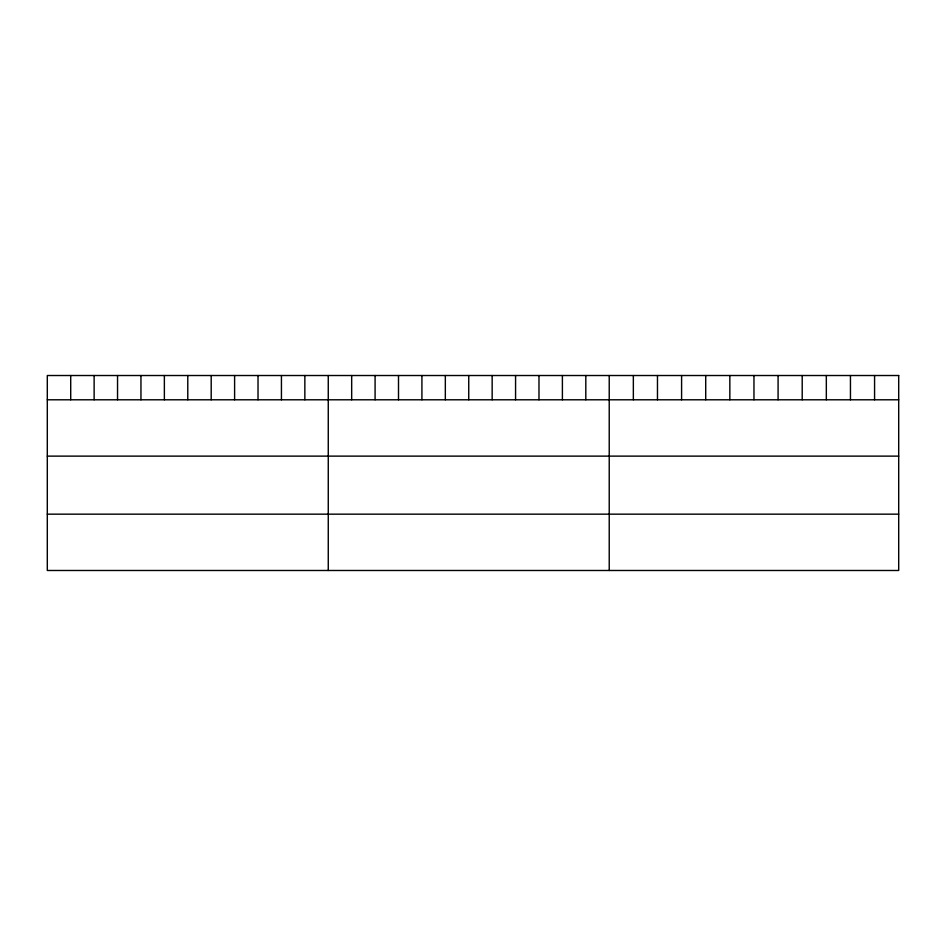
<?xml version="1.0" encoding="UTF-8"?>
<svg xmlns="http://www.w3.org/2000/svg" width="946" height="946" viewBox="0 0 946 946"><rect width="100%" height="100%" fill="white"/><g stroke="black" fill="none" stroke-linecap="round" stroke-linejoin="round"><path stroke-width="1.42" d="M47.3 399.791L898.7 399.791M47.3 456.126L898.7 456.126M47.3 514.163L898.7 514.163M874.577 375.515L874.577 399.791M850.454 375.515L850.454 399.791M826.331 375.515L826.331 399.791M802.208 375.515L802.208 399.791M778.085 375.515L778.085 399.791M753.962 375.515L753.962 399.791M729.839 375.515L729.839 399.791M705.716 375.515L705.716 399.791M681.593 375.515L681.593 399.791M657.47 375.515L657.47 399.791M633.347 375.515L633.347 399.791M609.224 375.515L609.224 570.485M585.811 375.515L585.811 399.791M562.397 375.515L562.397 399.791M538.984 375.515L538.984 399.791M515.57 375.515L515.57 399.791M492.157 375.515L492.157 399.791M468.743 375.515L468.743 399.791M445.33 375.515L445.33 399.791M421.916 375.515L421.916 399.791M398.503 375.515L398.503 399.791M375.089 375.515L375.089 399.791M351.675 375.515L351.675 399.791M328.262 375.515L328.262 570.485M304.849 375.515L304.849 399.791M281.435 375.515L281.435 399.791M258.022 375.515L258.022 399.791M234.608 375.515L234.608 399.791M211.195 375.515L211.195 399.791M187.781 375.515L187.781 399.791M164.368 375.515L164.368 399.791M140.954 375.515L140.954 399.791M117.541 375.515L117.541 399.791M94.127 375.515L94.127 399.791M70.713 375.515L70.713 399.791M898.7 375.515L47.3 375.515L47.3 570.485L898.7 570.485L898.7 375.515"/></g></svg>
